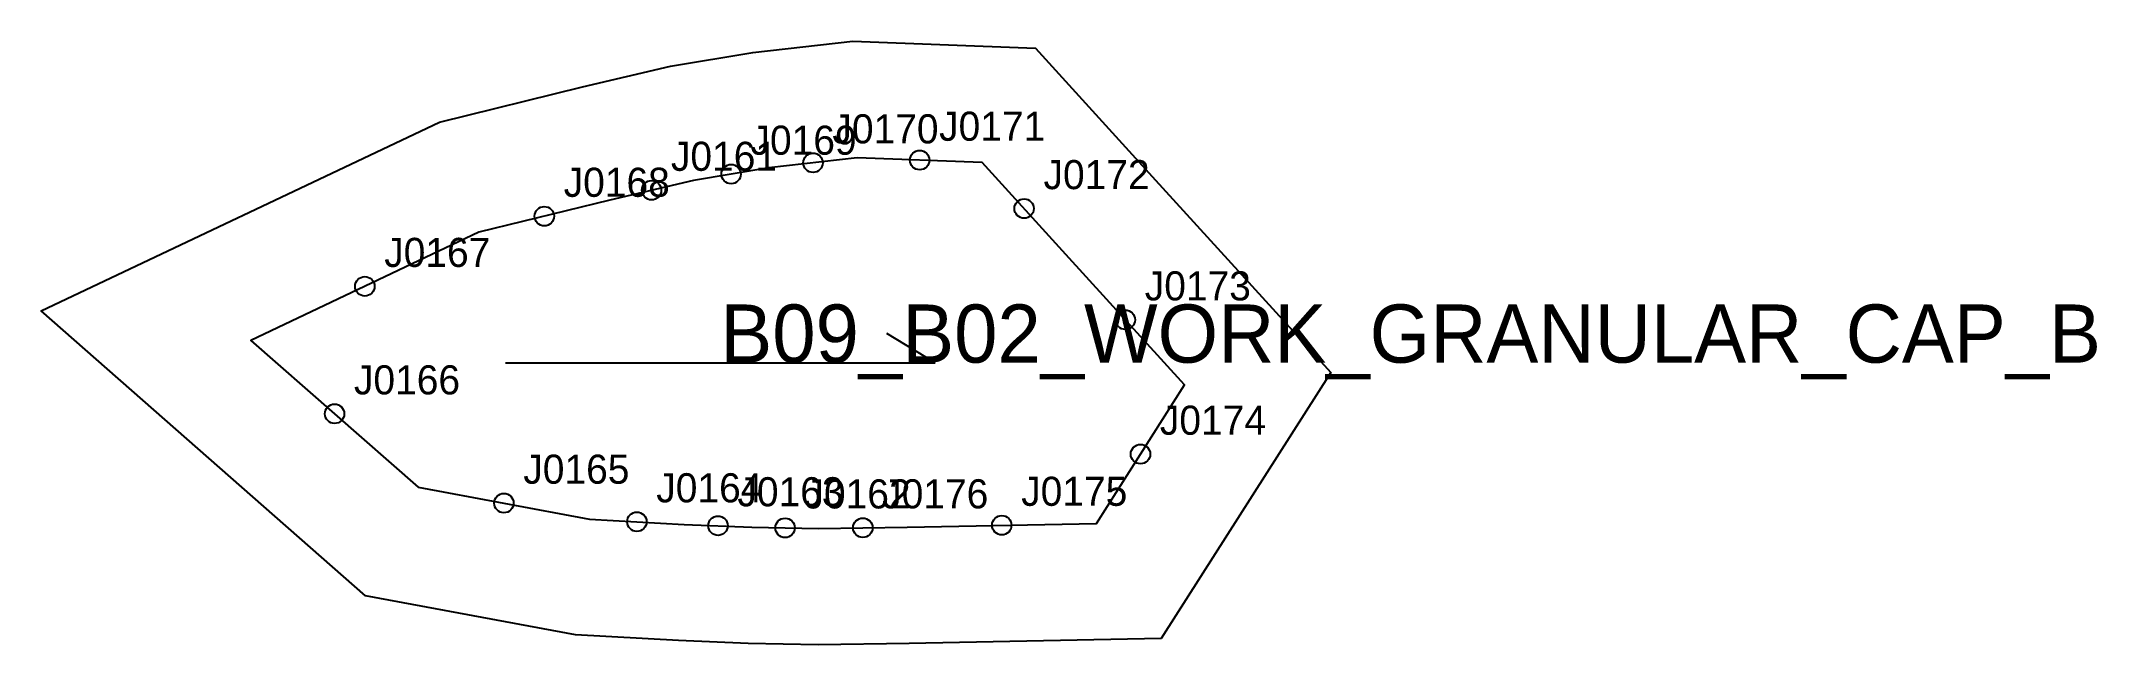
# Model space of a CAD drawing. Header units: millimetres. Extents: x -74 to 138, y -30 to 33.
import ezdxf

# ---------------------------------------------------------------- set-up
doc = ezdxf.new("R2010")
doc.units = ezdxf.units.MM
for name, color, linetype in [('CUT', 1, 'Continuous'), ('GRAIN', 3, 'Continuous'), ('LABEL', 7, 'Continuous'), ('NOTCH', 2, 'Continuous'), ('SEW', 5, 'Continuous')]:
    doc.layers.add(name, color=color, linetype=linetype)

msp = doc.modelspace()

# ---------------------------------------------------------------- linework, layer by layer
at = {"layer": 'CUT'}
msp.add_lwpolyline([(-33.02, 24.24), (-18.27, 27.89), (-9.22, 30.01), (-0.73, 31.43), (9.58, 32.61), (28.4, 31.88), (40.42, 18.66), (58.82, -1.57), (41.34, -28.99), (15.4, -29.5), (6.01, -29.65), (-1.2, -29.5), (-8.37, -29.2), (-18.99, -28.61), (-40.64, -24.58), (-74.06, 4.78), (-33.02, 24.24)], close=True, dxfattribs=at)
at = {"layer": 'GRAIN'}
for p, q in [((18.08, -0.55), (13.08, 2.45)), ((-26.22, -0.55), (18.08, -0.55))]:
    msp.add_line(p, q, dxfattribs=at)
at = {"layer": 'NOTCH'}
for centre in [(16.47, 20.33), (-2.96, 18.89), (5.48, 20.06), (-11.16, 17.23), (-22.21, 14.55), (27.23, 15.34), (-40.7, 7.32), (37.66, 3.87), (-43.82, -5.82), (39.22, -9.98), (-26.37, -15.03), (-12.67, -16.95), (-4.31, -17.36), (2.6, -17.58), (10.61, -17.57), (24.93, -17.31)]:
    msp.add_circle(centre, 1, dxfattribs=at)
at = {"layer": 'SEW'}
msp.add_lwpolyline([(-28.97, 12.89), (-52.43, 1.75), (-35.2, -13.39), (-17.55, -16.67), (-7.79, -17.22), (-0.83, -17.5), (6.04, -17.65), (15.19, -17.5), (34.67, -17.12), (43.77, -2.85), (31.54, 10.59), (22.91, 20.09), (10.03, 20.58), (0.94, 19.55), (-6.85, 18.24), (-15.46, 16.22)], close=True, dxfattribs=at)

# ---------------------------------------------------------------- texts
at = {"layer": 'LABEL'}
for s, height, p in [('J0169', 3, (-0.96, 20.89)), ('J0170', 3, (7.48, 22.06)), ('J0171', 3, (18.47, 22.33)), ('J0161', 3, (-9.16, 19.23)), ('J0168', 3, (-20.21, 16.55)), ('J0172', 3, (29.23, 17.34)), ('J0167', 3, (-38.7, 9.32)), ('J0173', 3, (39.66, 5.87)), ('B09_B02_WORK_GRANULAR_CAP_B', 6, (-4.07, -0.55)), ('J0166', 3, (-41.82, -3.82)), ('J0174', 3, (41.22, -7.98)), ('J0165', 3, (-24.37, -13.03)), ('J0164', 3, (-10.67, -14.95)), ('J0163', 3, (-2.31, -15.36)), ('J0162', 3, (4.6, -15.58)), ('J0176', 3, (12.61, -15.57)), ('J0175', 3, (26.93, -15.31))]:
    msp.add_text(s, height=height, dxfattribs=at).set_placement(p)

doc.saveas('drawing.dxf')
